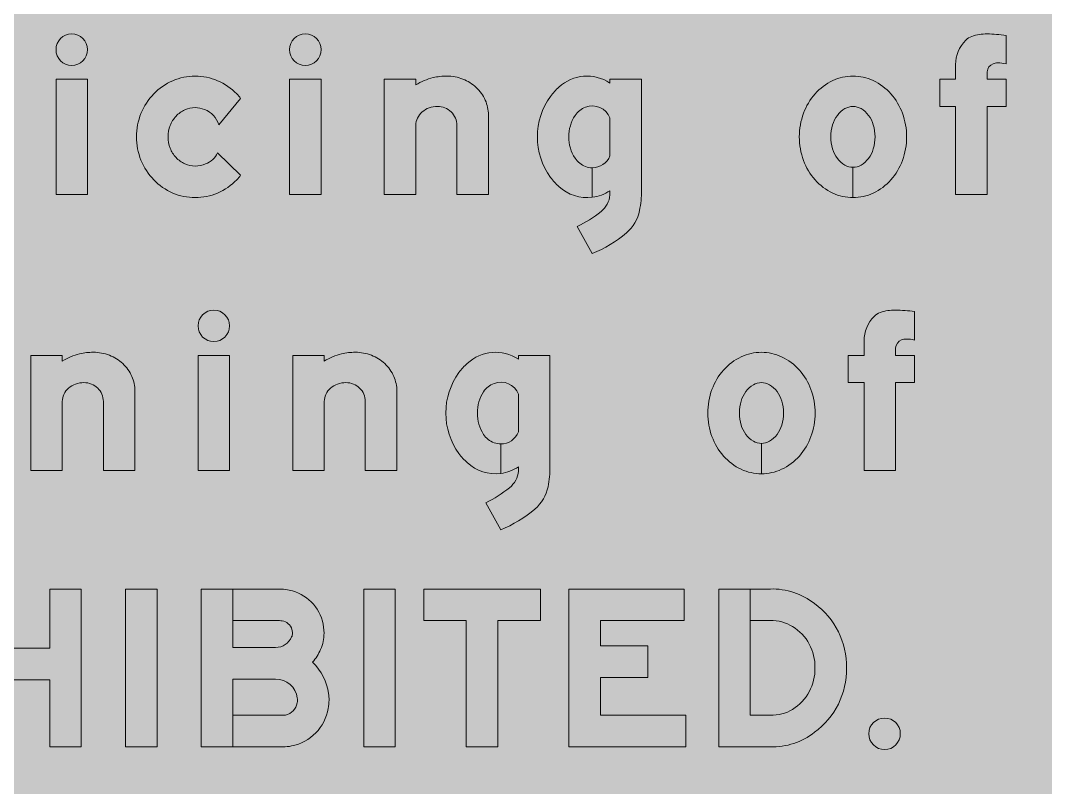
# Model space of a CAD drawing. Header units: millimetres. Extents: x 1969 to 2074, y 2991 to 3097.
# Drawn here: x 1991.42 to 2010.91, y 3016.33 to 3030.91 of the extents above; entities that cross this region are included whole.
import ezdxf

# ---------------------------------------------------------------- set-up
doc = ezdxf.new("R2010")
doc.units = ezdxf.units.MM
doc.layers.add('DIM', color=1, linetype='Continuous')
doc.layers.add('GSCOLORFILL', color=7, linetype='Continuous', lineweight=0)
doc.layers.add('GSOUTLINE', color=7, linetype='Continuous', lineweight=0)
doc.layers.get('GSOUTLINE').off()

# ---------------------------------------------------------------- blocks, each defined once
blk = doc.blocks.new('*U400')
at = {"layer": 'GSCOLORFILL', "true_color": 0xf5f5f5, "transparency": 33554687}
blk.add_hatch(color=7, dxfattribs=at).paths.add_polyline_path([(-950.000000000005, -1000), (950.0000000000041, -1000, 0.414213562373095), (1050.000000000004, -900), (1050.000000000004, 900, 0.414213562373095), (950.0000000000041, 1000), (-950.000000000005, 1000, 0.414213562373095), (-1050.000000000005, 900), (-1050.000000000005, -900.0000000000005, 0.414213562373095)])
blk = doc.blocks.new('*U341')
at = {"layer": 'GSCOLORFILL', "linetype": 'Continuous'}
h = blk.add_hatch(color=0, dxfattribs=at)
edge = h.paths.add_edge_path()
edge.add_arc((20, 183.5), 20, 0, 360)
h.paths.add_polyline_path([(0, 0), (40, 0), (40, 146), (0, 146)])
at = {"layer": 'GSCOLORFILL', "color": 0}
blk.add_lwpolyline([(0, 0), (40, 0), (40, 146), (0, 146)], close=True, dxfattribs=at)
blk.add_circle((20, 183.5), 20, dxfattribs=at)
blk = doc.blocks.new('*U342')
at = {"layer": 'GSCOLORFILL', "linetype": 'Continuous'}
h = blk.add_hatch(color=0, dxfattribs=at)
edge = h.paths.add_edge_path()
edge.add_arc((74.39842670835138, 67.94425812326142), 71.9442581232614, 246.7952911568045, 270)
edge.add_arc((74.39842670835141, 67.94425812326111), 71.9442581232611, 270, 293.2047088431955)
edge.add_arc((73.34552743470468, 70.40029870193348), 74.6164729732556, 293.2047088431953, 315.9844521129027)
edge.add_arc((71.71142288721677, 71.97919230466164), 76.88874115303908, 315.9844521129027, 321.6376540076017)
edge.add_line((132, 24.25953193479904), (102.8356807511736, 52.79411722431384))
edge.add_arc((78.58940958848643, 63.95626867113757), 26.6922327694104, 289.3607422945651, 335.28027874857236, ccw=False)
edge.add_arc((74.39842670835078, 68.04095367498329), 32.04095367498329, 270, 294.01492164138637, ccw=False)
edge.add_arc((74.3984267083511, 68.04095367498184), 32.04095367498184, 245.9850783586131, 269.9999999999994, ccw=False)
edge.add_arc((75.47025379652406, 70.44663041745966), 34.67460017674323, 222.9132137607023, 245.9850783586127, ccw=False)
edge.add_arc((77.13712080100922, 71.99629534952314), 36.95054108377677, 201.0611490255526, 222.9132137607023, ccw=False)
edge.add_arc((79.74354300202111, 73), 39.74354300202111, 179.9999999999996, 201.0611490255528, ccw=False)
edge.add_arc((79.74354300202017, 72.99999999999993), 39.74354300202017, 158.9388509744457, 179.9999999999995, ccw=False)
edge.add_arc((77.1371208010085, 74.00370465047746), 36.95054108377581, 137.0867862392966, 158.9388509744469, ccw=False)
edge.add_arc((75.4702537965239, 75.55336958254045), 34.67460017674301, 114.01492164138611, 137.0867862392965, ccw=False)
edge.add_arc((74.39842670835114, 77.95904632501865), 32.04095367498135, 89.99999999999949, 114.0149216413862, ccw=False)
edge.add_arc((74.39842670835168, 77.95904632501848), 32.04095367498152, 68.213946170324, 90.00000000000051, ccw=False)
edge.add_arc((75.2353722319962, 79.54549613712138), 30.25777501331029, 16.64454261047598, 68.57064340855561, ccw=False)
edge.add_line((104.225352112676, 88.2123303500209), (132, 121.7404680652009))
edge.add_arc((71.7114228872158, 74.02080769533802), 76.88874115303999, 38.36234599239801, 44.01554788709704)
edge.add_arc((73.3455274347047, 75.59970129806655), 74.61647297325553, 44.01554788709731, 66.79529115680464)
edge.add_arc((74.39842670835141, 78.05574187673945), 71.94425812326055, 66.79529115680423, 89.99999999999997)
edge.add_arc((74.39842670835135, 78.05574187673885), 71.94425812326115, 89.99999999999993, 113.2047088431955)
edge.add_arc((75.45132598199858, 75.5997012980661), 74.61647297325621, 113.2047088431955, 135.9844521129026)
edge.add_arc((77.0854305294824, 74.02080769534196), 76.88874115303395, 135.9844521129026, 158.1877907261089)
edge.add_arc((79.63605542386927, 73), 79.63605542386927, 158.1877907261088, 180)
edge.add_arc((79.63605542386944, 72.99999999999991), 79.63605542386944, 179.9999999999999, 201.812209273891)
edge.add_arc((77.08543052948258, 71.97919230465828), 76.88874115303425, 201.8122092738912, 224.0155478870973)
edge.add_arc((75.45132598199851, 70.40029870193383), 74.6164729732561, 224.0155478870973, 246.7952911568045)
at = {"layer": 'GSCOLORFILL', "color": 0}
blk.add_lwpolyline([(46.05113377971202, 1.820077519458266, 0.1015970540555592), (74.3984267083514, -3.999999999999986, 0.1015970540555594), (102.7457196369907, 1.820077519458266, 0.09972400303016617), (127.0060587434371, 18.55277784863583, 0.02467175061756016), (132, 24.25953193479904), (102.8356807511736, 52.79411722431384, -0.2030867045242404), (87.4382792689608, 38.77348098600692, -0.1051700629001875), (74.39842670835077, 36, -0.1051700629001875), (61.35857414774136, 38.77348098600693, -0.1010114630611207), (50.07506592072735, 46.83704909609799, -0.0956376145263361), (42.65497097108789, 58.71759701381524, -0.0921561639938165), (40, 73.00000000000031, -0.09215616399381873), (42.6549709710882, 87.28240298618533, -0.09563761452633868), (50.07506592072784, 99.16295090390248, -0.1010114630611211), (61.35857414774199, 107.2265190139933, -0.1051700629001887), (74.3984267083514, 110, -0.09534696116052017), (86.2901647294521, 107.7115131007301, -0.2305285838817899), (104.225352112676, 88.2123303500209), (132, 121.7404680652009, 0.02467175061756002), (127.0060587434371, 127.4472221513641, 0.09972400303016603), (102.7457196369908, 144.1799224805417, 0.1015970540555602), (74.39842670835145, 150, 0.1015970540555593), (46.05113377971213, 144.1799224805418, 0.09972400303016526), (21.79079467326582, 127.4472221513642, 0.09718458305680867), (5.701410373911017, 102.5900250897201, 0.0954621245810243), (0, 73.00000000000004, 0.09546212458102418), (5.70141037391096, 43.40997491027998, 0.09718458305680822), (21.79079467326576, 18.55277784863583, 0.09972400303016526)], format="xyb", close=True, dxfattribs=at)
blk = doc.blocks.new('*U343')
at = {"layer": 'GSCOLORFILL', "linetype": 'Continuous'}
h = blk.add_hatch(color=0, dxfattribs=at)
edge = h.paths.add_edge_path()
edge.add_arc((20, 183.5), 20, 0, 360)
h.paths.add_polyline_path([(0, 0), (40, 0), (40, 146), (0, 146)])
at = {"layer": 'GSCOLORFILL', "color": 0}
blk.add_lwpolyline([(0, 0), (40, 0), (40, 146), (0, 146)], close=True, dxfattribs=at)
blk.add_circle((20, 183.5), 20, dxfattribs=at)
blk = doc.blocks.new('*U344')
at = {"layer": 'GSCOLORFILL', "linetype": 'Continuous'}
h = blk.add_hatch(color=0, dxfattribs=at)
edge = h.paths.add_edge_path()
edge.add_line((92, 0), (132, 0))
edge.add_line((132, 0), (132, 100.8830320548367))
edge.add_arc((86.07534682756113, 100.8830320548367), 45.92465317243887, 0, 23.93171822373219)
edge.add_arc((82.82425516028829, 99.44019281717665), 49.48153131130479, 23.9317182237323, 46.97501240943514)
edge.add_arc((80.730439071099, 97.19681228199994), 52.55021540077338, 46.97501240943514, 68.86358468613743)
edge.add_arc((79.37453284269009, 93.68953779756492), 56.31046220243508, 68.86358468613724, 90)
edge.add_arc((79.37453284269016, 69.99478146240604), 80.00521853759396, 90.00000000000006, 102.6042796135857)
edge.add_arc((78.69265252470947, 78.028513876337), 72.02451076747664, 103.4695365311017, 122.4942570075609)
edge.add_line((40, 138.7772487758923), (40, 146))
edge.add_line((40, 146), (0, 146))
edge.add_line((0, 146), (0, 0))
edge.add_line((0, 0), (40, 0))
edge.add_line((40, 0), (40, 87.71753286589909))
edge.add_arc((60.83417894850335, 87.71753286589907), 20.83417894850335, 154.5282720028093, 180, ccw=False)
edge.add_arc((64.03048830144326, 86.19490705822675), 24.37462847220524, 131.0076349936261, 154.5282720028095, ccw=False)
edge.add_arc((66.09710507856303, 83.81817613339857), 27.52419269484106, 109.80736038530819, 131.0076349936261, ccw=False)
edge.add_arc((67.43949500252651, 80.09104704004271), 31.48569518587881, 89.99999999999989, 109.80736038530819, ccw=False)
edge.add_arc((67.43949500252654, 86.30962031839455), 25.26712190752697, 68.08082655396481, 90, ccw=False)
edge.add_arc((67.71532962649242, 86.9951175565081), 24.52820973193388, 45.82979570204179, 68.0808265539651, ccw=False)
edge.add_arc((68.14207601105291, 87.43440733147506), 23.91576546252974, 23.092845889367595, 45.82979570204168, ccw=False)
edge.add_arc((68.80608426861333, 87.7175328658991), 23.19391573138667, 0, 23.092845889368277, ccw=False)
edge.add_line((92, 87.7175328658991), (92, 0))
at = {"layer": 'GSCOLORFILL', "color": 0}
blk.add_lwpolyline([(92, 0), (132, 0), (132, 100.8830320548367, 0.1048030179721755), (128.0518361595565, 119.5122594239381, 0.1008855307406956), (116.5863575327339, 135.6139731601839, 0.09579836817007248), (99.67950495013713, 146.2116879931507, 0.09248737428302214), (79.37453284269009, 150, 0.05505205982243612), (61.91610325133973, 148.0719114650645, 0.0832022013956986), (40, 138.7772487758923), (40, 146), (0, 146), (0, 0), (40, 0), (40, 87.71753286589909, -0.1116012735434615), (42.02513207801013, 96.67759805996153, -0.102989975481698), (48.03684201390564, 104.5885415981205, -0.09276840372104511), (56.77029056251172, 109.7139617844638, -0.08664174293623028), (67.43949500252654, 111.5767422259215, -0.09593311806680128), (76.87166745856348, 109.7502169884754, -0.09739464939670303), (84.80639463560613, 104.5885415981205, -0.09953542793436854), (90.14148262972458, 96.81470296034922, -0.1011039461656413), (92, 87.7175328658991)], format="xyb", close=True, dxfattribs=at)
blk = doc.blocks.new('*U345')
at = {"layer": 'GSCOLORFILL', "linetype": 'Continuous'}
h = blk.add_hatch(color=0, dxfattribs=at)
edge = h.paths.add_edge_path()
edge.add_line((92, 96.96907101081621), (92, 49.03092898918375))
edge.add_arc((69.65954803735139, 57.80043331409183), 23.99999999999983, 270.02387324215454, 338.5680439191352, ccw=False)
edge.add_line((69.66954803735138, 33.80043539742543), (69.66954803735138, -3.573189769877047))
edge.add_arc((62.99742505622353, 48.36448062052192), 52.36448062052196, 277.3203537392904, 303.63220885031)
edge.add_line((92.00000000000045, 4.765289374724446), (92, -0.5961538461539373))
edge.add_arc((61.57602362323368, 2.106248939403532), 30.54376072767438, 308.9309891776315, 354.9240369506624, ccw=False)
edge.add_arc((-13.71930590193001, 95.31756979823027), 150.3675354326558, 295.3190077031434, 308.9309891776316, ccw=False)
edge.add_line((50.58653846153834, -40.60576923076935), (69.5288461538463, -74.99999999999996))
edge.add_arc((10.2407554963178, 71.58986519008066), 158.1254763479349, 292.0208095466113, 310.504011416393)
edge.add_arc((80.46839128262309, -10.62447545274072), 50.00000000000007, 310.5040114163928, 348.7704622094159)
edge.add_arc((1.999999999999147, 4.954727656441462), 130.0000000000009, 348.7704622094162, 360)
edge.add_line((132, 4.954727656441493), (132, 146))
edge.add_line((132, 146), (92, 146))
edge.add_line((92, 146), (92, 141.2347106252758))
edge.add_arc((62.9974250562235, 97.63551937947835), 52.36448062052173, 56.36779114969037, 133.0636710014207)
edge.add_arc((68.29529853806469, 87.61571220766152), 63.37203257652439, 130.3765255821875, 144.5892179022557)
edge.add_arc((87.4820643758033, 73.00000000000048), 87.48206437580325, 144.0687898610058, 180.0000000000003)
edge.add_arc((87.48206437580485, 72.99999999999996), 87.4820643758048, 180, 215.9312101389945)
edge.add_arc((68.29529853806235, 58.38428779233616), 63.37203257652117, 215.4107820977447, 229.6234744178129)
edge.add_arc((62.99742505622349, 48.3644806205219), 52.36448062052195, 226.9363289985797, 277.3093222334741)
edge.add_line((69.65954803735139, -3.574473431724343), (69.65954803735139, 33.800433314092))
edge.add_arc((69.65954803735127, 57.80043331409189), 23.99999999999989, 249.1324274170193, 270.0000000000002, ccw=False)
edge.add_arc((71.08438489733498, 61.53805821801588), 28.00000000000002, 213.8535021597678, 249.1324274170193, ccw=False)
edge.add_arc((86.19322017684689, 71.67298584493246), 46.19323120026405, 178.3538113664254, 213.8535021597679, ccw=False)
edge.add_arc((86.19322017684811, 74.3270141550671), 46.19323120026529, 146.1464978402325, 181.646188633575, ccw=False)
edge.add_arc((71.08438489733494, 84.46194178198411), 27.99999999999998, 110.8675725829807, 146.1464978402321, ccw=False)
edge.add_arc((69.65954803735136, 88.19956668590815), 23.99999999999984, 21.43195608086461, 110.8675725829809, ccw=False)
at = {"layer": 'GSCOLORFILL', "color": 0}
blk.add_lwpolyline([(92, 96.96907101081621), (92, 49.03092898918375, -0.3083289023896013), (69.66954803735138, 33.80043539742543), (69.66954803735138, -3.573189769877047, 0.1153142115089289), (92.00000000000045, 4.765289374724446), (92, -0.5961538461539369, -0.203420709161922), (80.76923076923072, -21.65384615384625, -0.05946341080105919), (50.58653846153834, -40.60576923076935), (69.5288461538463, -74.99999999999996, 0.08082348706582156), (112.9434555127777, -48.64250016796412, 0.1685380103300383), (129.5111358342626, -20.36147739597986, 0.04903735144977058), (132, 4.954727656441493), (132, 146), (92, 146), (92, 141.2347106252758, 0.3477275210567068), (27.24239900127043, 135.8927663069119, 0.062094190308422), (16.64590247195298, 124.3356577262212, 0.1580767730378813), (5.684341886080801e-14, 72.99999999999999, 0.1580767730378813), (16.64590247195355, 21.66434227377793, 0.062094190308422), (27.24239900127054, 10.10723369308794, 0.2234027591822664), (69.65954803735139, -3.574473431724343), (69.65954803735139, 33.800433314092, -0.09130442022594537), (61.11052687744944, 35.37468389054875, -0.1551608275100334), (47.83137485367683, 45.94006078534734, -0.1561474372907168), (40.01905378314467, 72.9999999999996, -0.1561474372907167), (47.83137485367683, 100.0599392146526, -0.1551608275100335), (61.11052687744944, 110.6253161094512, -0.4113313956635899)], format="xyb", close=True, dxfattribs=at)
blk = doc.blocks.new('*U347')
at = {"layer": 'GSCOLORFILL', "linetype": 'Continuous'}
h = blk.add_hatch(color=0, dxfattribs=at)
edge = h.paths.add_edge_path()
edge.add_arc((67.99999999999999, 89.72883664457302), 60.27116335542698, 64.87173449942168, 90, ccw=False)
edge.add_arc((64.2009016893978, 81.62903460165589), 69.21766776262787, 41.448266645179615, 64.87173449942162, ccw=False)
edge.add_arc((58.27593586708555, 76.39659725208122), 77.12232592176368, 20.09246863402842, 41.44826664517967, ccw=False)
edge.add_arc((48.99051588626324, 72.99999999999991), 87.00948411373676, 1.1368683772161603e-13, 20.09246863402808, ccw=False)
edge.add_arc((48.99051588626409, 73.00000000000011), 87.00948411373591, 339.90753136597175, 359.9999999999999, ccw=False)
edge.add_arc((58.27593586708593, 69.60340274791824), 77.12232592176306, 318.5517333548204, 339.90753136597186, ccw=False)
edge.add_arc((64.20090168939792, 64.370965398344), 69.21766776262774, 295.1282655005783, 318.55173335482044, ccw=False)
edge.add_arc((68.00000000000003, 56.27116335542705), 60.27116335542705, 270.00950633380637, 295.1282655005783, ccw=False)
edge.add_line((68.00999999999993, -3.999999170415876), (68.00999999999993, 34.50000242127832))
edge.add_arc((68, 55.15025015935103), 20.65025015935102, 270.0277458051646, 299.6634012086504)
edge.add_arc((63.11394116214115, 63.72915162328681), 30.52299655004384, 299.6634012086504, 323.9726266148963)
edge.add_arc((55.40525305477216, 69.33547024682802), 40.05476872762745, 323.9726266148962, 343.2352704047485)
edge.add_arc((43.24068658875845, 72.9999999999999), 52.75931341124155, 343.235270404749, 360.0000000000001)
edge.add_arc((43.2406865887586, 73.00000000000003), 52.7593134112414, 359.9999999999999, 376.764729595251)
edge.add_arc((55.40525305477208, 76.66452975317203), 40.05476872762748, 16.7647295952512, 36.02737338510367)
edge.add_arc((63.11394116214135, 82.27084837671342), 30.52299655004354, 36.02737338510353, 60.33659879134957)
edge.add_arc((67.99999999999999, 90.84974984064904), 20.65025015935096, 60.33659879134934, 89.99999999999997)
edge.add_arc((68.00000000000001, 90.84974984064873), 20.65025015935127, 90.00000000000004, 119.6634012086502)
edge.add_arc((72.886058837859, 82.27084837671316), 30.52299655004397, 119.6634012086507, 143.9726266148965)
edge.add_arc((80.59474694522761, 76.66452975317218), 40.05476872762715, 143.9726266148963, 163.2352704047487)
edge.add_arc((92.75931341124138, 73), 52.75931341124138, 163.2352704047489, 180)
edge.add_arc((92.75931341124134, 72.99999999999999), 52.75931341124134, 180, 196.7647295952511)
edge.add_arc((80.59474694522788, 69.3354702468279), 40.05476872762743, 196.7647295952512, 216.0273733851036)
edge.add_arc((72.88605883785885, 63.72915162328677), 30.52299655004382, 216.0273733851036, 240.3365987913494)
edge.add_arc((68, 55.15025015935109), 20.65025015935109, 240.3365987913496, 270)
edge.add_line((68, 34.5), (67.99999999999994, -3.999999999999986))
edge.add_arc((67.99999999999994, 56.27116335542706), 60.27116335542704, 244.87173449942162, 270, ccw=False)
edge.add_arc((71.79909831060229, 64.37096539834434), 69.21766776262814, 221.4482666451796, 244.87173449942162, ccw=False)
edge.add_arc((77.724064132914, 69.60340274791828), 77.12232592176305, 200.0924686340281, 221.4482666451796, ccw=False)
edge.add_arc((87.00948411373618, 73.00000000000006), 87.00948411373618, 180, 200.0924686340281, ccw=False)
edge.add_arc((87.0094841137362, 73), 87.0094841137362, 159.9075313659718, 180, ccw=False)
edge.add_arc((77.72406413291392, 76.39659725208179), 77.12232592176298, 138.5517333548204, 159.9075313659718, ccw=False)
edge.add_arc((71.79909831060222, 81.62903460165569), 69.21766776262808, 115.12826550057841, 138.5517333548203, ccw=False)
edge.add_arc((68, 89.7288366445728), 60.27116335542721, 90, 115.12826550057821, ccw=False)
at = {"layer": 'GSCOLORFILL', "color": 0}
blk.add_lwpolyline([(68, 150, -0.1100842229774427), (93.59391517175465, 144.2959021548017, -0.1025615166109279), (116.0832611206852, 127.4472221513641, -0.09345288578283342), (130.7045520758158, 102.8909119190282, -0.08789523670016074), (136, 72.99999999999997, -0.08789523670016139), (130.7045520758157, 43.10908808097187, -0.09345288578283431), (116.0832611206852, 18.5527778486358, -0.1025615166109281), (93.59391517175465, 1.704097845198248, -0.1100422412956773), (68.00999999999993, -3.999999170415876), (68.00999999999993, 34.50000242127832, 0.1300355272368671), (78.21988546066683, 37.20626027932079, 0.1064685849763634), (87.79898987322332, 45.77638892431793, 0.08424761497446397), (93.7575835476913, 57.78197538225881, 0.07328068524213363), (96, 72.99999999999997, 0.07328068524213363), (93.7575835476913, 88.2180246177411, 0.08424761497446447), (87.79898987322332, 100.2236110756821, 0.1064685849763639), (78.21988546066689, 108.7937397206792, 0.1301586401875905), (68, 111.5, 0.1301586401875884), (57.78011453933311, 108.7937397206792, 0.1064685849763627), (48.20101012677668, 100.2236110756821, 0.08424761497446463), (42.24241645230873, 88.21802461774116, 0.07328068524213407), (40, 72.99999999999996, 0.07328068524213374), (42.24241645230873, 57.78197538225884, 0.08424761497446419), (48.20101012677668, 45.77638892431791, 0.106468584976363), (57.78011453933311, 37.2062602793208, 0.1301586401875896), (68, 34.5), (67.99999999999994, -3.999999999999986, -0.1100842229774427), (42.40608482824527, 1.704097845198291, -0.1025615166109274), (19.91673887931478, 18.55277784863585, -0.09345288578283431), (5.295447924184202, 43.10908808097192, -0.08789523670016117), (0, 73.00000000000004, -0.08789523670016128), (5.295447924184231, 102.8909119190282, -0.09345288578283407), (19.91673887931478, 127.4472221513642, -0.1025615166109277), (42.40608482824535, 144.2959021548018, -0.1100842229774423)], format="xyb", close=True, dxfattribs=at)
blk = doc.blocks.new('*U348')
at = {"layer": 'GSCOLORFILL', "linetype": 'Continuous'}
h = blk.add_hatch(color=0, dxfattribs=at)
edge = h.paths.add_edge_path()
edge.add_line((60, 111.5), (84, 111.5))
edge.add_line((84, 111.5), (84, 146))
edge.add_line((84, 146), (60, 146))
edge.add_line((60, 146), (60, 155.4953932778453))
edge.add_arc((71.8557819630137, 154.522330311624), 11.89564699756816, 110.9918747245624, 175.3079673206854, ccw=False)
edge.add_arc((73.82579692799536, 149.8718694707063), 16.94407824141816, 91.77954296678308, 111.57791656114779, ccw=False)
edge.add_arc((74.66791850223456, 133.6856315989408), 33.15039491694835, 73.64980830519528, 92.36558742977661, ccw=False)
edge.add_line((84, 165.4953932778453), (84, 201.4953932778453))
edge.add_arc((57.63449560730968, 29.92741616692857), 173.5819996192376, 81.26348435403249, 89.27171550569952)
edge.add_arc((59.11599781880751, 146.4742507542255), 57.02574924577446, 89.27171550569938, 109.0428111904904)
edge.add_arc((47.03543809248615, 181.4737676638879), 20.00000000000009, 109.0428111904904, 135.2695409355858)
edge.add_arc((64.29617777268697, 164.3746707938792), 44.29634227775045, 135.2695409355859, 179.8438494685918)
edge.add_line((20, 164.4953932778453), (20, 146))
edge.add_line((20, 146), (0, 146))
edge.add_line((0, 146), (0, 111.5))
edge.add_line((0, 111.5), (20, 111.5))
edge.add_line((20, 111.5), (20, 0))
edge.add_line((20, 0), (60, 0))
edge.add_line((60, 0), (60, 111.5))
at = {"layer": 'GSCOLORFILL', "color": 0}
blk.add_lwpolyline([(60, 111.5), (84, 111.5), (84, 146), (60, 146), (60, 155.4953932778453, -0.2882385943889496), (67.59433829111822, 165.6284779480465, -0.0866022364392812), (73.29961737465135, 166.8077757803474, -0.08184501009723456), (84, 165.4953932778453), (84, 201.4953932778453, 0.03495672850844143), (59.84083044982697, 203.4953932778453, 0.08648232267971989), (40.50994706399592, 200.3792686315189, 0.1149378590988986), (32.8269292701458, 195.549217107706, 0.1969821575881255), (20, 164.4953932778453), (20, 146), (0, 146), (0, 111.5), (20, 111.5), (20, 0), (60, 0)], format="xyb", close=True, dxfattribs=at)
blk = doc.blocks.new('*U336')
at = {"layer": 'DIM', "color": 28, "true_color": 0x0a0a0a, "xscale": 0.3, "yscale": 0.3, "zscale": 0.3}
for name, p in [('*U341', (221.3999999999999, 0)), ('*U343', (310.1999999999996, 0)), ('*U348', (557.3999999999992, 0)), ('*U342', (251.9999999999998, 0)), ('*U344', (346.1999999999996, 0)), ('*U345', (404.3999999999994, 0)), ('*U347', (503.9999999999993, 0))]:
    blk.add_blockref(name, p, dxfattribs=at)
blk = doc.blocks.new('*U332')
at = {"layer": 'DIM'}
blk.add_blockref('*U336', (149.5999999999999, 0), dxfattribs=at)
blk = doc.blocks.new('*U283')
at = {"layer": 'GSCOLORFILL', "linetype": 'Continuous'}
blk.add_hatch(color=0, dxfattribs=at).paths.add_polyline_path([(162.0000000000001, 0), (122.0000000000001, 0), (122.0000000000001, 84.83302519242805), (40, 84.83302519242805), (40, 0), (0, 0), (0, 200), (40, 200), (40, 124.8330251924281), (122.0000000000001, 124.8330251924281), (122.0000000000001, 200), (162.0000000000001, 200)])
at = {"layer": 'GSCOLORFILL', "color": 0}
blk.add_lwpolyline([(162.0000000000001, 0), (122.0000000000001, 0), (122.0000000000001, 84.83302519242805), (40, 84.83302519242805), (40, 0), (0, 0), (0, 200), (40, 200), (40, 124.8330251924281), (122.0000000000001, 124.8330251924281), (122.0000000000001, 200), (162.0000000000001, 200)], close=True, dxfattribs=at)
blk = doc.blocks.new('*U284')
at = {"layer": 'GSCOLORFILL', "linetype": 'Continuous'}
blk.add_hatch(color=0, dxfattribs=at).paths.add_polyline_path([(0, 200), (40, 200), (40, 1.4210854715202e-14), (0, 0)])
at = {"layer": 'GSCOLORFILL', "color": 0}
blk.add_lwpolyline([(0, 200), (40, 200), (40, 1.4210854715202e-14), (0, 0)], close=True, dxfattribs=at)
blk = doc.blocks.new('*U285')
at = {"layer": 'GSCOLORFILL'}
h = blk.add_hatch(color=0, dxfattribs=at)
edge = h.paths.add_edge_path()
edge.add_arc((94.31476547527133, 148.0678986919226), 22.16795533525024, 269.9999999999999, 336.5160772812893)
edge.add_arc((103.6319849574759, 144.019764695402), 12.0093152819086, 336.5160772812893, 360.0000000000002)
edge.add_arc((97.82065011969217, 144.0197646954017), 17.82065011969229, 1.005175672362723e-12, 15.38592306639559)
edge.add_arc((100.6541440258575, 144.7994900236497), 14.88183074725928, 15.38592306639472, 82.88150753323492)
edge.add_arc((95.53073286177263, 103.774247211631), 56.22575278836905, 82.88150753323502, 90.00000000000007)
edge.add_line((95.53073286177255, 160), (40.00500000000011, 160))
edge.add_line((40.00500000000011, 160), (40.00500000000011, 200))
edge.add_line((40.00500000000011, 200), (95.53073286177255, 200))
edge.add_arc((95.53073286177266, 103.7742472116309), 96.22575278836909, 82.88150753323498, 90.00000000000011, ccw=False)
edge.add_arc((100.6541440258576, 144.7994900236497), 54.88183074725927, 15.385923066394582, 82.88150753323498, ccw=False)
edge.add_arc((97.82065011969229, 144.0197646954019), 57.82065011969218, 1.1368683772161603e-13, 15.385923066394582, ccw=False)
edge.add_arc((103.6319849574759, 144.0197646954022), 52.00931528190861, 336.5160772812889, 359.9999999999998, ccw=False)
edge.add_arc((94.31476547527134, 148.0678986919227), 62.16795533525022, 318.82940252776905, 336.516077281289, ccw=False)
edge.add_arc((94.3147657159756, 58.14514201682006), 67.75480133985215, 7.823072625992609, 46.3157843189926, ccw=False)
edge.add_arc((101.7199881769477, 59.16256947073272), 60.28001182305235, 0, 7.823072625992381, ccw=False)
edge.add_arc((100.9999999999997, 59.16256947073275), 61.00000000000026, 350.09779352942746, 359.99999999999994, ccw=False)
edge.add_arc((103.1403279775172, 58.78893750463239), 58.82730473893949, 281.0501616729808, 350.09779352942746, ccw=False)
edge.add_arc((103.5369669704687, 56.75790179309548), 56.75790179309548, 269.9999999999998, 281.05016167298055, ccw=False)
edge.add_line((103.5369669704685, 0), (40.005, 0))
edge.add_line((40.005, 0), (40.005, 40))
edge.add_line((40.005, 40), (103.5369669704685, 40))
edge.add_arc((103.5369669704687, 56.75790179309542), 16.75790179309542, 269.9999999999991, 281.0501616729799)
edge.add_arc((103.1403279775172, 58.78893750463233), 18.82730473893943, 281.0501616729808, 350.0977935294275)
edge.add_arc((100.9999999999998, 59.162569470733), 21.00000000000021, 350.0977935294267, 359.9999999999992)
edge.add_arc((101.7199881769482, 59.16256947073284), 20.28001182305177, 359.9999999999997, 367.823072625992)
edge.add_arc((94.31476571597543, 58.14514201681999), 27.75480133985234, 7.823072625992471, 89.99999999999994)
edge.add_line((94.31476571597545, 85.89994335667234), (40, 85.89994335667234))
edge.add_line((40, 85.89994335667234), (40, 0))
edge.add_line((40, 0), (0, 0))
edge.add_line((0, 0), (0, 200))
edge.add_line((0, 200), (40, 200))
edge.add_line((40, 200), (40, 125.8999433566723))
edge.add_line((40, 125.8999433566723), (94.31476547527132, 125.8999433566723))
at = {"layer": 'GSCOLORFILL', "color": 0}
blk.add_lwpolyline([(94.31476547527132, 125.8999433566723, 0.2986645253840583), (114.6465918069161, 139.2341519349975, 0.1028280826466156), (115.6413002393845, 144.019764695402, 0.06723479209924331), (115.0026191756026, 148.7479260769776, 0.3033256444536043), (102.4983265327014, 159.566611519443, 0.03107027506471271), (95.53073286177255, 160), (40.00500000000011, 160), (40.00500000000011, 200), (95.53073286177255, 200, -0.03107027506471265), (107.4551965258197, 199.2582912504814, -0.3033256444536054), (153.5690439480053, 159.3606957566893, -0.06723479209924323), (155.6413002393845, 144.019764695402, -0.1028280826466156), (151.3334689214946, 123.2944829428317, -0.07732624666250815), (141.1118697943967, 107.1425312786598, -0.1695534719197967), (161.4389804638156, 67.36755488378117, -0.03414785745881692), (162, 59.16256947073271, -0.04323343266042356), (161.0912649686642, 48.67258022070041, -0.3107361396676367), (114.4156588436268, 1.052305314074147, -0.04825282336611881), (103.5369669704685, 0), (40.005, 0), (40.005, 40), (103.5369669704685, 40, 0.04825282336611903), (106.7489259099004, 40.31069557810451, 0.310736139667637), (121.6871567924909, 55.55126169613141, 0.04323343266042356), (122, 59.16256947073271, 0.03414785745881686), (121.8112561281478, 61.92297372667474, 0.3747648414832209), (94.31476571597545, 85.89994335667234), (40, 85.89994335667234), (40, 0), (0, 0), (0, 200), (40, 200), (40, 125.8999433566723)], format="xyb", close=True, dxfattribs=at)
blk = doc.blocks.new('*U286')
at = {"layer": 'GSCOLORFILL', "linetype": 'Continuous'}
blk.add_hatch(color=0, dxfattribs=at).paths.add_polyline_path([(0, 200), (40, 200), (40, 1.4210854715202e-14), (0, 0)])
at = {"layer": 'GSCOLORFILL', "color": 0}
blk.add_lwpolyline([(0, 200), (40, 200), (40, 1.4210854715202e-14), (0, 0)], close=True, dxfattribs=at)
blk = doc.blocks.new('*U287')
at = {"layer": 'GSCOLORFILL', "linetype": 'Continuous'}
blk.add_hatch(color=0, dxfattribs=at).paths.add_polyline_path([(0, 200), (0, 160), (54, 160), (53.99999999999999, -2.842170943040401e-14), (94, -2.842170943040401e-14), (94, 160), (148, 160), (148, 200)])
at = {"layer": 'GSCOLORFILL', "color": 0}
blk.add_lwpolyline([(94, 0), (54, 0), (54, 160), (0, 160), (0, 200), (148, 200), (148, 160), (94, 160)], close=True, dxfattribs=at)
blk = doc.blocks.new('*U288')
at = {"layer": 'GSCOLORFILL', "linetype": 'Continuous'}
blk.add_hatch(color=0, dxfattribs=at).paths.add_polyline_path([(146, 160), (146, 200), (0, 200), (-7.105427357601002e-15, 0), (148, 0), (148, 40.00000000000003), (40, 40), (40, 88), (100, 88), (100, 128), (40, 128), (40.00000000000023, 160)])
at = {"layer": 'GSCOLORFILL', "color": 0}
blk.add_lwpolyline([(146, 200), (146, 160), (40.00000000000023, 160), (40, 128), (100, 128), (100, 88), (40, 88), (40, 40), (148, 40), (148, 0), (0, 0), (0, 200)], close=True, dxfattribs=at)
blk = doc.blocks.new('*U289')
at = {"layer": 'GSCOLORFILL', "linetype": 'Continuous'}
h = blk.add_hatch(color=0, dxfattribs=at)
edge = h.paths.add_edge_path()
edge.add_line((40, 40), (39.99999999999999, 200))
edge.add_line((40, 200), (7.105427357601002e-15, 200))
edge.add_line((0, 200), (0, 0))
edge.add_line((0, 0), (65.80266766720126, 3.659182332138577e-16))
edge.add_arc((68.45392154365129, 87.4976708873159), 87.5378292958104, 268.2644201692112, 307.8949901637848)
edge.add_arc((63.7264207673386, 99.00520471798353), 99.57851151105034, 305.9743104105177, 360.5723977833031)
edge.add_arc((63.7264207673386, 100.9947952820165), 99.57851151105035, 359.4276022166969, 414.0256895894823)
edge.add_arc((68.45392154365129, 112.5023291126841), 87.53782929581041, 52.10500983621525, 91.73557983078886)
edge.add_line((65.8026676672012, 200), (40.00999999999998, 200))
edge.add_line((40.00999999999999, 200), (40.00999999999999, 160))
edge.add_line((40.00999999999999, 160), (65.80266766720115, 160))
edge.add_arc((66.76871406045422, 105.8874470927512), 54.12117541012682, 59.57905130195212, 91.02276641926431, ccw=False)
edge.add_arc((63.04417438295059, 101.5595764944033), 59.74785267233236, -1.4957408055104793, 58.60051608306338, ccw=False)
edge.add_arc((63.04417438295053, 98.44042350559677), 59.74785267233239, -58.60051608306338, 1.4957408055104793, ccw=False)
edge.add_arc((66.76871406045416, 94.11255290724876), 54.12117541012678, 268.9772335807357, 300.4209486980479, ccw=False)
edge.add_line((65.80266766720115, 40.00000000000001), (40.00000000000003, 40))
at = {"layer": 'GSCOLORFILL', "color": 0}
blk.add_lwpolyline([(40, 40), (40, 200), (0, 200), (0, 0), (65.80266766720126, 3.659182332138577e-16, 0.17466539182049), (122.2210745595333, 18.41826140526283, 0.2428405585669064), (163.2999631222395, 100, 0.2428405585669064), (122.2210745595333, 181.5817385947372, 0.17466539182049), (65.8026676672012, 200), (40.00999999999999, 200), (40.00999999999999, 160), (65.80266766720115, 160, -0.1380664808274276), (94.17292175055292, 152.5576841679113, -0.2683993976681161), (122.7716690576215, 100, -0.2683993976681161), (94.17292175055286, 47.44231583208867, -0.1380664808274276), (65.80266766720115, 40.00000000000001)], format="xyb", close=True, dxfattribs=at)
blk = doc.blocks.new('*U290')
at = {"layer": 'GSCOLORFILL', "linetype": 'Continuous'}
blk.add_hatch(color=0, dxfattribs=at).paths.add_polyline_path([(40, 16.5, 1), (0, 16.5, 1)])
at = {"layer": 'GSCOLORFILL', "color": 0}
blk.add_circle((20, 16.5), 20, dxfattribs=at)
blk = doc.blocks.new('*U279')
at = {"layer": 'DIM', "color": 28, "true_color": 0x0a0a0a, "yscale": 0.3}
for name, p, xscale, zscale in [('*U283', (183.0000000000002, 0), 0.3, 0.3), ('*U284', (248.4000000000003, 0), 0.3, 0.3), ('*U285', (277.2000000000005, 0), 0.3, 0.3), ('*U286', (339.0000000000005, 0), 0.3, 0.3), ('*U287', (361.8000000000006, 0), 0.3, 0.3), ('*U288', (417.0000000000009, 0), 0.3, 0.3), ('*U289', (474.0000000000011, 0), 0.2976027687709435, 0.2976027687709435), ('*U290', (531.0000000000011, 0), 0.3, 0.3)]:
    blk.add_blockref(name, p, dxfattribs=dict(at, xscale=xscale, zscale=zscale))
blk = doc.blocks.new('*U278')
at = {"layer": 'DIM'}
blk.add_blockref('*U279', (0, 0), dxfattribs=at)
blk = doc.blocks.new('*U49')
at = {"layer": 'GSCOLORFILL', "linetype": 'Continuous'}
h = blk.add_hatch(color=0, dxfattribs=at)
edge = h.paths.add_edge_path()
edge.add_line((92, 0), (132, 0))
edge.add_line((132, 0), (132, 100.8830320548367))
edge.add_arc((86.07534682756113, 100.8830320548367), 45.92465317243887, 0, 23.93171822373219)
edge.add_arc((82.82425516028829, 99.44019281717665), 49.48153131130479, 23.9317182237323, 46.97501240943514)
edge.add_arc((80.730439071099, 97.19681228199994), 52.55021540077338, 46.97501240943514, 68.86358468613743)
edge.add_arc((79.37453284269009, 93.68953779756492), 56.31046220243508, 68.86358468613724, 90)
edge.add_arc((79.37453284269016, 69.99478146240604), 80.00521853759396, 90.00000000000006, 102.6042796135857)
edge.add_arc((78.69265252470947, 78.028513876337), 72.02451076747664, 103.4695365311017, 122.4942570075609)
edge.add_line((40, 138.7772487758923), (40, 146))
edge.add_line((40, 146), (0, 146))
edge.add_line((0, 146), (0, 0))
edge.add_line((0, 0), (40, 0))
edge.add_line((40, 0), (40, 87.71753286589909))
edge.add_arc((60.83417894850335, 87.71753286589907), 20.83417894850335, 154.5282720028093, 180, ccw=False)
edge.add_arc((64.03048830144326, 86.19490705822675), 24.37462847220524, 131.0076349936261, 154.5282720028095, ccw=False)
edge.add_arc((66.09710507856303, 83.81817613339857), 27.52419269484106, 109.80736038530819, 131.0076349936261, ccw=False)
edge.add_arc((67.43949500252651, 80.09104704004271), 31.48569518587881, 89.99999999999989, 109.80736038530819, ccw=False)
edge.add_arc((67.43949500252654, 86.30962031839455), 25.26712190752697, 68.08082655396481, 90, ccw=False)
edge.add_arc((67.71532962649242, 86.9951175565081), 24.52820973193388, 45.82979570204179, 68.0808265539651, ccw=False)
edge.add_arc((68.14207601105291, 87.43440733147506), 23.91576546252974, 23.092845889367595, 45.82979570204168, ccw=False)
edge.add_arc((68.80608426861333, 87.7175328658991), 23.19391573138667, 0, 23.092845889368277, ccw=False)
edge.add_line((92, 87.7175328658991), (92, 0))
at = {"layer": 'GSCOLORFILL', "color": 0}
blk.add_lwpolyline([(92, 0), (132, 0), (132, 100.8830320548367, 0.1048030179721755), (128.0518361595565, 119.5122594239381, 0.1008855307406956), (116.5863575327339, 135.6139731601839, 0.09579836817007248), (99.67950495013713, 146.2116879931507, 0.09248737428302214), (79.37453284269009, 150, 0.05505205982243612), (61.91610325133973, 148.0719114650645, 0.0832022013956986), (40, 138.7772487758923), (40, 146), (0, 146), (0, 0), (40, 0), (40, 87.71753286589909, -0.1116012735434615), (42.02513207801013, 96.67759805996153, -0.102989975481698), (48.03684201390564, 104.5885415981205, -0.09276840372104511), (56.77029056251172, 109.7139617844638, -0.08664174293623028), (67.43949500252654, 111.5767422259215, -0.09593311806680128), (76.87166745856348, 109.7502169884754, -0.09739464939670303), (84.80639463560613, 104.5885415981205, -0.09953542793436854), (90.14148262972458, 96.81470296034922, -0.1011039461656413), (92, 87.7175328658991)], format="xyb", close=True, dxfattribs=at)
blk = doc.blocks.new('*U50')
at = {"layer": 'GSCOLORFILL', "linetype": 'Continuous'}
h = blk.add_hatch(color=0, dxfattribs=at)
edge = h.paths.add_edge_path()
edge.add_arc((20, 183.5), 20, 0, 360)
h.paths.add_polyline_path([(0, 0), (40, 0), (40, 146), (0, 146)])
at = {"layer": 'GSCOLORFILL', "color": 0}
blk.add_lwpolyline([(0, 0), (40, 0), (40, 146), (0, 146)], close=True, dxfattribs=at)
blk.add_circle((20, 183.5), 20, dxfattribs=at)
blk = doc.blocks.new('*U51')
at = {"layer": 'GSCOLORFILL', "linetype": 'Continuous'}
h = blk.add_hatch(color=0, dxfattribs=at)
edge = h.paths.add_edge_path()
edge.add_line((92, 0), (132, 0))
edge.add_line((132, 0), (132, 100.8830320548367))
edge.add_arc((86.07534682756113, 100.8830320548367), 45.92465317243887, 0, 23.93171822373219)
edge.add_arc((82.82425516028829, 99.44019281717665), 49.48153131130479, 23.9317182237323, 46.97501240943514)
edge.add_arc((80.730439071099, 97.19681228199994), 52.55021540077338, 46.97501240943514, 68.86358468613743)
edge.add_arc((79.37453284269009, 93.68953779756492), 56.31046220243508, 68.86358468613724, 90)
edge.add_arc((79.37453284269016, 69.99478146240604), 80.00521853759396, 90.00000000000006, 102.6042796135857)
edge.add_arc((78.69265252470947, 78.028513876337), 72.02451076747664, 103.4695365311017, 122.4942570075609)
edge.add_line((40, 138.7772487758923), (40, 146))
edge.add_line((40, 146), (0, 146))
edge.add_line((0, 146), (0, 0))
edge.add_line((0, 0), (40, 0))
edge.add_line((40, 0), (40, 87.71753286589909))
edge.add_arc((60.83417894850335, 87.71753286589907), 20.83417894850335, 154.5282720028093, 180, ccw=False)
edge.add_arc((64.03048830144326, 86.19490705822675), 24.37462847220524, 131.0076349936261, 154.5282720028095, ccw=False)
edge.add_arc((66.09710507856303, 83.81817613339857), 27.52419269484106, 109.80736038530819, 131.0076349936261, ccw=False)
edge.add_arc((67.43949500252651, 80.09104704004271), 31.48569518587881, 89.99999999999989, 109.80736038530819, ccw=False)
edge.add_arc((67.43949500252654, 86.30962031839455), 25.26712190752697, 68.08082655396481, 90, ccw=False)
edge.add_arc((67.71532962649242, 86.9951175565081), 24.52820973193388, 45.82979570204179, 68.0808265539651, ccw=False)
edge.add_arc((68.14207601105291, 87.43440733147506), 23.91576546252974, 23.092845889367595, 45.82979570204168, ccw=False)
edge.add_arc((68.80608426861333, 87.7175328658991), 23.19391573138667, 0, 23.092845889368277, ccw=False)
edge.add_line((92, 87.7175328658991), (92, 0))
at = {"layer": 'GSCOLORFILL', "color": 0}
blk.add_lwpolyline([(92, 0), (132, 0), (132, 100.8830320548367, 0.1048030179721755), (128.0518361595565, 119.5122594239381, 0.1008855307406956), (116.5863575327339, 135.6139731601839, 0.09579836817007248), (99.67950495013713, 146.2116879931507, 0.09248737428302214), (79.37453284269009, 150, 0.05505205982243612), (61.91610325133973, 148.0719114650645, 0.0832022013956986), (40, 138.7772487758923), (40, 146), (0, 146), (0, 0), (40, 0), (40, 87.71753286589909, -0.1116012735434615), (42.02513207801013, 96.67759805996153, -0.102989975481698), (48.03684201390564, 104.5885415981205, -0.09276840372104511), (56.77029056251172, 109.7139617844638, -0.08664174293623028), (67.43949500252654, 111.5767422259215, -0.09593311806680128), (76.87166745856348, 109.7502169884754, -0.09739464939670303), (84.80639463560613, 104.5885415981205, -0.09953542793436854), (90.14148262972458, 96.81470296034922, -0.1011039461656413), (92, 87.7175328658991)], format="xyb", close=True, dxfattribs=at)
blk = doc.blocks.new('*U52')
at = {"layer": 'GSCOLORFILL', "linetype": 'Continuous'}
h = blk.add_hatch(color=0, dxfattribs=at)
edge = h.paths.add_edge_path()
edge.add_line((92, 96.96907101081621), (92, 49.03092898918375))
edge.add_arc((69.65954803735139, 57.80043331409183), 23.99999999999983, 270.02387324215454, 338.5680439191352, ccw=False)
edge.add_line((69.66954803735138, 33.80043539742543), (69.66954803735138, -3.573189769877047))
edge.add_arc((62.99742505622353, 48.36448062052192), 52.36448062052196, 277.3203537392904, 303.63220885031)
edge.add_line((92.00000000000045, 4.765289374724446), (92, -0.5961538461539373))
edge.add_arc((61.57602362323368, 2.106248939403532), 30.54376072767438, 308.9309891776315, 354.9240369506624, ccw=False)
edge.add_arc((-13.71930590193001, 95.31756979823027), 150.3675354326558, 295.3190077031434, 308.9309891776316, ccw=False)
edge.add_line((50.58653846153834, -40.60576923076935), (69.5288461538463, -74.99999999999996))
edge.add_arc((10.2407554963178, 71.58986519008066), 158.1254763479349, 292.0208095466113, 310.504011416393)
edge.add_arc((80.46839128262309, -10.62447545274072), 50.00000000000007, 310.5040114163928, 348.7704622094159)
edge.add_arc((1.999999999999147, 4.954727656441462), 130.0000000000009, 348.7704622094162, 360)
edge.add_line((132, 4.954727656441493), (132, 146))
edge.add_line((132, 146), (92, 146))
edge.add_line((92, 146), (92, 141.2347106252758))
edge.add_arc((62.9974250562235, 97.63551937947835), 52.36448062052173, 56.36779114969037, 133.0636710014207)
edge.add_arc((68.29529853806469, 87.61571220766152), 63.37203257652439, 130.3765255821875, 144.5892179022557)
edge.add_arc((87.4820643758033, 73.00000000000048), 87.48206437580325, 144.0687898610058, 180.0000000000003)
edge.add_arc((87.48206437580485, 72.99999999999996), 87.4820643758048, 180, 215.9312101389945)
edge.add_arc((68.29529853806235, 58.38428779233616), 63.37203257652117, 215.4107820977447, 229.6234744178129)
edge.add_arc((62.99742505622349, 48.3644806205219), 52.36448062052195, 226.9363289985797, 277.3093222334741)
edge.add_line((69.65954803735139, -3.574473431724343), (69.65954803735139, 33.800433314092))
edge.add_arc((69.65954803735127, 57.80043331409189), 23.99999999999989, 249.1324274170193, 270.0000000000002, ccw=False)
edge.add_arc((71.08438489733498, 61.53805821801588), 28.00000000000002, 213.8535021597678, 249.1324274170193, ccw=False)
edge.add_arc((86.19322017684689, 71.67298584493246), 46.19323120026405, 178.3538113664254, 213.8535021597679, ccw=False)
edge.add_arc((86.19322017684811, 74.3270141550671), 46.19323120026529, 146.1464978402325, 181.646188633575, ccw=False)
edge.add_arc((71.08438489733494, 84.46194178198411), 27.99999999999998, 110.8675725829807, 146.1464978402321, ccw=False)
edge.add_arc((69.65954803735136, 88.19956668590815), 23.99999999999984, 21.43195608086461, 110.8675725829809, ccw=False)
at = {"layer": 'GSCOLORFILL', "color": 0}
blk.add_lwpolyline([(92, 96.96907101081621), (92, 49.03092898918375, -0.3083289023896013), (69.66954803735138, 33.80043539742543), (69.66954803735138, -3.573189769877047, 0.1153142115089289), (92.00000000000045, 4.765289374724446), (92, -0.5961538461539369, -0.203420709161922), (80.76923076923072, -21.65384615384625, -0.05946341080105919), (50.58653846153834, -40.60576923076935), (69.5288461538463, -74.99999999999996, 0.08082348706582156), (112.9434555127777, -48.64250016796412, 0.1685380103300383), (129.5111358342626, -20.36147739597986, 0.04903735144977058), (132, 4.954727656441493), (132, 146), (92, 146), (92, 141.2347106252758, 0.3477275210567068), (27.24239900127043, 135.8927663069119, 0.062094190308422), (16.64590247195298, 124.3356577262212, 0.1580767730378813), (5.684341886080801e-14, 72.99999999999999, 0.1580767730378813), (16.64590247195355, 21.66434227377793, 0.062094190308422), (27.24239900127054, 10.10723369308794, 0.2234027591822664), (69.65954803735139, -3.574473431724343), (69.65954803735139, 33.800433314092, -0.09130442022594537), (61.11052687744944, 35.37468389054875, -0.1551608275100334), (47.83137485367683, 45.94006078534734, -0.1561474372907168), (40.01905378314467, 72.9999999999996, -0.1561474372907167), (47.83137485367683, 100.0599392146526, -0.1551608275100335), (61.11052687744944, 110.6253161094512, -0.4113313956635899)], format="xyb", close=True, dxfattribs=at)
blk = doc.blocks.new('*U54')
at = {"layer": 'GSCOLORFILL', "linetype": 'Continuous'}
h = blk.add_hatch(color=0, dxfattribs=at)
edge = h.paths.add_edge_path()
edge.add_arc((67.99999999999999, 89.72883664457302), 60.27116335542698, 64.87173449942168, 90, ccw=False)
edge.add_arc((64.2009016893978, 81.62903460165589), 69.21766776262787, 41.448266645179615, 64.87173449942162, ccw=False)
edge.add_arc((58.27593586708555, 76.39659725208122), 77.12232592176368, 20.09246863402842, 41.44826664517967, ccw=False)
edge.add_arc((48.99051588626324, 72.99999999999991), 87.00948411373676, 1.1368683772161603e-13, 20.09246863402808, ccw=False)
edge.add_arc((48.99051588626409, 73.00000000000011), 87.00948411373591, 339.90753136597175, 359.9999999999999, ccw=False)
edge.add_arc((58.27593586708593, 69.60340274791824), 77.12232592176306, 318.5517333548204, 339.90753136597186, ccw=False)
edge.add_arc((64.20090168939792, 64.370965398344), 69.21766776262774, 295.1282655005783, 318.55173335482044, ccw=False)
edge.add_arc((68.00000000000003, 56.27116335542705), 60.27116335542705, 270.00950633380637, 295.1282655005783, ccw=False)
edge.add_line((68.00999999999993, -3.999999170415876), (68.00999999999993, 34.50000242127832))
edge.add_arc((68, 55.15025015935103), 20.65025015935102, 270.0277458051646, 299.6634012086504)
edge.add_arc((63.11394116214115, 63.72915162328681), 30.52299655004384, 299.6634012086504, 323.9726266148963)
edge.add_arc((55.40525305477216, 69.33547024682802), 40.05476872762745, 323.9726266148962, 343.2352704047485)
edge.add_arc((43.24068658875845, 72.9999999999999), 52.75931341124155, 343.235270404749, 360.0000000000001)
edge.add_arc((43.2406865887586, 73.00000000000003), 52.7593134112414, 359.9999999999999, 376.764729595251)
edge.add_arc((55.40525305477208, 76.66452975317203), 40.05476872762748, 16.7647295952512, 36.02737338510367)
edge.add_arc((63.11394116214135, 82.27084837671342), 30.52299655004354, 36.02737338510353, 60.33659879134957)
edge.add_arc((67.99999999999999, 90.84974984064904), 20.65025015935096, 60.33659879134934, 89.99999999999997)
edge.add_arc((68.00000000000001, 90.84974984064873), 20.65025015935127, 90.00000000000004, 119.6634012086502)
edge.add_arc((72.886058837859, 82.27084837671316), 30.52299655004397, 119.6634012086507, 143.9726266148965)
edge.add_arc((80.59474694522761, 76.66452975317218), 40.05476872762715, 143.9726266148963, 163.2352704047487)
edge.add_arc((92.75931341124138, 73), 52.75931341124138, 163.2352704047489, 180)
edge.add_arc((92.75931341124134, 72.99999999999999), 52.75931341124134, 180, 196.7647295952511)
edge.add_arc((80.59474694522788, 69.3354702468279), 40.05476872762743, 196.7647295952512, 216.0273733851036)
edge.add_arc((72.88605883785885, 63.72915162328677), 30.52299655004382, 216.0273733851036, 240.3365987913494)
edge.add_arc((68, 55.15025015935109), 20.65025015935109, 240.3365987913496, 270)
edge.add_line((68, 34.5), (67.99999999999994, -3.999999999999986))
edge.add_arc((67.99999999999994, 56.27116335542706), 60.27116335542704, 244.87173449942162, 270, ccw=False)
edge.add_arc((71.79909831060229, 64.37096539834434), 69.21766776262814, 221.4482666451796, 244.87173449942162, ccw=False)
edge.add_arc((77.724064132914, 69.60340274791828), 77.12232592176305, 200.0924686340281, 221.4482666451796, ccw=False)
edge.add_arc((87.00948411373618, 73.00000000000006), 87.00948411373618, 180, 200.0924686340281, ccw=False)
edge.add_arc((87.0094841137362, 73), 87.0094841137362, 159.9075313659718, 180, ccw=False)
edge.add_arc((77.72406413291392, 76.39659725208179), 77.12232592176298, 138.5517333548204, 159.9075313659718, ccw=False)
edge.add_arc((71.79909831060222, 81.62903460165569), 69.21766776262808, 115.12826550057841, 138.5517333548203, ccw=False)
edge.add_arc((68, 89.7288366445728), 60.27116335542721, 90, 115.12826550057821, ccw=False)
at = {"layer": 'GSCOLORFILL', "color": 0}
blk.add_lwpolyline([(68, 150, -0.1100842229774427), (93.59391517175465, 144.2959021548017, -0.1025615166109279), (116.0832611206852, 127.4472221513641, -0.09345288578283342), (130.7045520758158, 102.8909119190282, -0.08789523670016074), (136, 72.99999999999997, -0.08789523670016139), (130.7045520758157, 43.10908808097187, -0.09345288578283431), (116.0832611206852, 18.5527778486358, -0.1025615166109281), (93.59391517175465, 1.704097845198248, -0.1100422412956773), (68.00999999999993, -3.999999170415876), (68.00999999999993, 34.50000242127832, 0.1300355272368671), (78.21988546066683, 37.20626027932079, 0.1064685849763634), (87.79898987322332, 45.77638892431793, 0.08424761497446397), (93.7575835476913, 57.78197538225881, 0.07328068524213363), (96, 72.99999999999997, 0.07328068524213363), (93.7575835476913, 88.2180246177411, 0.08424761497446447), (87.79898987322332, 100.2236110756821, 0.1064685849763639), (78.21988546066689, 108.7937397206792, 0.1301586401875905), (68, 111.5, 0.1301586401875884), (57.78011453933311, 108.7937397206792, 0.1064685849763627), (48.20101012677668, 100.2236110756821, 0.08424761497446463), (42.24241645230873, 88.21802461774116, 0.07328068524213407), (40, 72.99999999999996, 0.07328068524213374), (42.24241645230873, 57.78197538225884, 0.08424761497446419), (48.20101012677668, 45.77638892431791, 0.106468584976363), (57.78011453933311, 37.2062602793208, 0.1301586401875896), (68, 34.5), (67.99999999999994, -3.999999999999986, -0.1100842229774427), (42.40608482824527, 1.704097845198291, -0.1025615166109274), (19.91673887931478, 18.55277784863585, -0.09345288578283431), (5.295447924184202, 43.10908808097192, -0.08789523670016117), (0, 73.00000000000004, -0.08789523670016128), (5.295447924184231, 102.8909119190282, -0.09345288578283407), (19.91673887931478, 127.4472221513642, -0.1025615166109277), (42.40608482824535, 144.2959021548018, -0.1100842229774423)], format="xyb", close=True, dxfattribs=at)
blk = doc.blocks.new('*U55')
at = {"layer": 'GSCOLORFILL', "linetype": 'Continuous'}
h = blk.add_hatch(color=0, dxfattribs=at)
edge = h.paths.add_edge_path()
edge.add_line((60, 111.5), (84, 111.5))
edge.add_line((84, 111.5), (84, 146))
edge.add_line((84, 146), (60, 146))
edge.add_line((60, 146), (60, 155.4953932778453))
edge.add_arc((71.8557819630137, 154.522330311624), 11.89564699756816, 110.9918747245624, 175.3079673206854, ccw=False)
edge.add_arc((73.82579692799536, 149.8718694707063), 16.94407824141816, 91.77954296678308, 111.57791656114779, ccw=False)
edge.add_arc((74.66791850223456, 133.6856315989408), 33.15039491694835, 73.64980830519528, 92.36558742977661, ccw=False)
edge.add_line((84, 165.4953932778453), (84, 201.4953932778453))
edge.add_arc((57.63449560730968, 29.92741616692857), 173.5819996192376, 81.26348435403249, 89.27171550569952)
edge.add_arc((59.11599781880751, 146.4742507542255), 57.02574924577446, 89.27171550569938, 109.0428111904904)
edge.add_arc((47.03543809248615, 181.4737676638879), 20.00000000000009, 109.0428111904904, 135.2695409355858)
edge.add_arc((64.29617777268697, 164.3746707938792), 44.29634227775045, 135.2695409355859, 179.8438494685918)
edge.add_line((20, 164.4953932778453), (20, 146))
edge.add_line((20, 146), (0, 146))
edge.add_line((0, 146), (0, 111.5))
edge.add_line((0, 111.5), (20, 111.5))
edge.add_line((20, 111.5), (20, 0))
edge.add_line((20, 0), (60, 0))
edge.add_line((60, 0), (60, 111.5))
at = {"layer": 'GSCOLORFILL', "color": 0}
blk.add_lwpolyline([(60, 111.5), (84, 111.5), (84, 146), (60, 146), (60, 155.4953932778453, -0.2882385943889496), (67.59433829111822, 165.6284779480465, -0.0866022364392812), (73.29961737465135, 166.8077757803474, -0.08184501009723456), (84, 165.4953932778453), (84, 201.4953932778453, 0.03495672850844143), (59.84083044982697, 203.4953932778453, 0.08648232267971989), (40.50994706399592, 200.3792686315189, 0.1149378590988986), (32.8269292701458, 195.549217107706, 0.1969821575881255), (20, 164.4953932778453), (20, 146), (0, 146), (0, 111.5), (20, 111.5), (20, 0), (60, 0)], format="xyb", close=True, dxfattribs=at)
blk = doc.blocks.new('*U44')
at = {"layer": 'GSOUTLINE', "color": 28, "true_color": 0x0a0a0a, "xscale": 0.3, "yscale": 0.3, "zscale": 0.3}
for name, p in [('*U50', (276.0000000000001, 0)), ('*U55', (523.2000000000002, 1.469576158976824e-15)), ('*U49', (212.4000000000001, 0)), ('*U51', (312.0000000000001, 0)), ('*U52', (370.2000000000002, 0)), ('*U54', (469.8000000000002, 1.469576158976824e-15))]:
    blk.add_blockref(name, p, dxfattribs=at)
blk = doc.blocks.new('*U40')
at = {"layer": 'GSOUTLINE'}
blk.add_blockref('*U44', (149, 0), dxfattribs=at)

msp = doc.modelspace()

# ---------------------------------------------------------------- block references
at = {"xscale": 0.05, "yscale": 0.05, "zscale": 0.05}
msp.add_blockref('*U40', (1973.546129431854, 3022.350439407066), dxfattribs=at)
at = {"layer": 'DIM', "xscale": 0.05, "yscale": 0.05, "zscale": 0.05}
for name, p in [('*U400', (2021.546129431853, 3046.850439407066)), ('*U332', (1973.546129431854, 3027.600439407066)), ('*U278', (1980.996129431853, 3017.100439407066))]:
    msp.add_blockref(name, p, dxfattribs=at)

doc.saveas('drawing.dxf')
